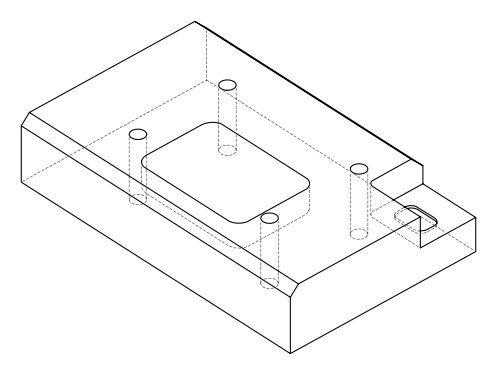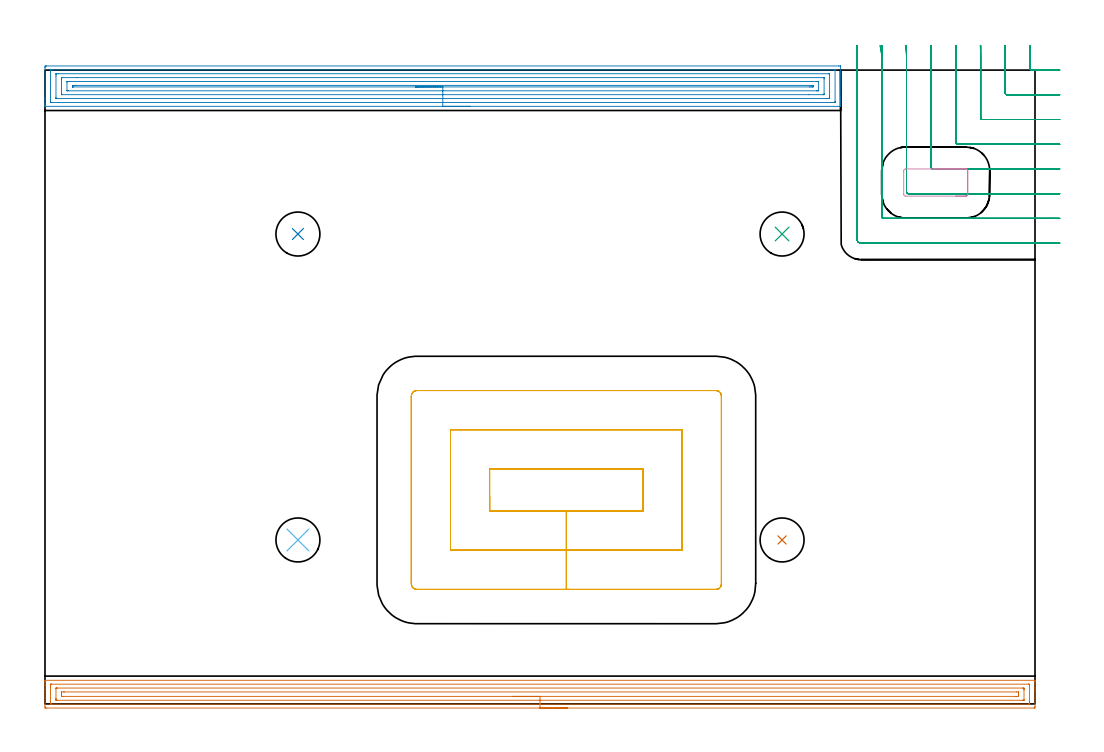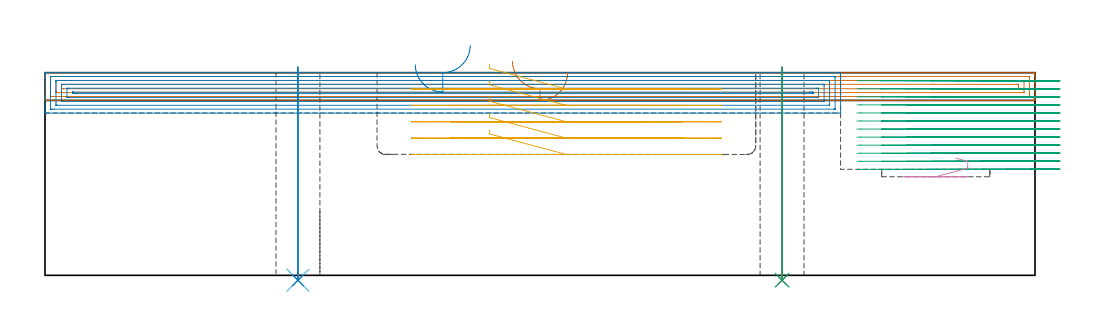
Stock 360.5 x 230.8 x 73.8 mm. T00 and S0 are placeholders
(PLAN: 9 operations, 4 tool changes, 54.2 min)
(1 AREA_MILL | FG_CHAMFER_SURFACE | UGT0205_001 | 11.76 min | 18374 mm3)
(2 AREA_MILL_1 | FG_CHAMFER_SURFACE_1 | UGT0205_001 | 14.11 min | 32087 mm3)
(3 MILL_CORNER_NOTCH_RECTANGULAR | CORNER_NOTCH_RECTANGULAR | NXT0201_011 | Follow Part, ap 3, ae 75% | 18.12 min | 170795 mm3)
(4 MILL_RECTANGULAR_POCKET | POCKET_RECTANGULAR_STRAIGHT | UGT0201_008 | Follow Part, ap 4, ae 75% | 0.25 min | 2556 mm3)
(5 MILL_RECTANGULAR_POCKET_1 | POCKET_RECTANGULAR_STRAIGHT_1 | NXT0201_007 | Follow Part, ap 6.25, ae 75% | 8.67 min | 393928 mm3)
(6 INDEXABLE_INSERT_DRILL_THROUGH_HOLE_FROM_SOLID | STEP1HOLE | NXT0302_003 | 0.31 min | 14790 mm3)
(7 INDEXABLE_INSERT_DRILL_THROUGH_HOLE_FROM_SOLID_1 | STEP1HOLE_1 | NXT0302_003 | 0.31 min | 14820 mm3)
(8 INDEXABLE_INSERT_DRILL_THROUGH_HOLE_FROM_SOLID_2 | STEP1HOLE_2 | NXT0302_003 | 0.31 min | 14806 mm3)
(9 INDEXABLE_INSERT_DRILL_THROUGH_HOLE_FROM_SOLID_3 | STEP1HOLE_3 | NXT0302_003 | 0.31 min | 14819 mm3)
(TOOL UGT0205_001 | Chamfer Mill 20 x 3 x 45 deg. | D20 FL50 Z2)
(TOOL NXT0201_011 | ENDMILL 12mm [2P460-1200-NA 1630] | D12 FL38 Z6)
(TOOL UGT0201_008 | End Mill 16 mm | D16 FL32 Z4)
(TOOL NXT0201_007 | ENDMILL 25mm [R216.25-25050GCK54P 1620] | D25 R3 FL54 Z5)
(TOOL NXT0302_003 | Index. Insert Drill 16mm [880-D1600L20-05] | D16 PA176 FL80 Z2)
(OP 1 AREA_MILL)
G17 G21 G94 G90
T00 M6
G54
G17 G0 G90 X190.25 Y-1.5 S1061 M3
G43 Z83.8 H0
Z73.7
G94 G1 X190.212 Z72.828 F250.
X190.098 Z71.964
X189.909 Z71.112
X189.647 Z70.28
X189.313 Z69.474
X188.91 Z68.7
X188.442 Z67.964
X187.91 Z67.272
X187.321 Z66.629
X186.678 Z66.04
X185.986 Z65.508
X185.25 Z65.04
X184.476 Z64.637
X183.67 Z64.303
X182.838 Z64.041
X181.986 Z63.852
X181.122 Z63.738
X180.25 Z63.7
X0.622
X0.035 Y-1.494 Z63.704
X0.007 Y-1.492 Z63.706
X0.003 Y-0.908 Z64.29
X0. Y-0.287 Z64.911
Y5.333 Z70.528
Y6.766 Z71.962
Y7.116 Z72.311
Y7.817 Z73.017
Y8.134 Z73.334
X0.007 Y8.545 Z73.736
X0.01 Y8.597 Z73.788
X0.176 Y8.6 Z73.8
X360.324
X360.49 Y8.597 Z73.788
X360.493 Y8.545 Z73.736
X360.5 Y8.134 Z73.334
Y7.817 Z73.016
Y7.116 Z72.311
Y5.874 Z71.071
Y5.333 Z70.528
Y4.712 Z69.908
Y-0.908 Z64.29
X360.498 Y-1.18 Z64.017
X360.49 Y-1.492 Z63.706
X360.178 Y-1.499 Z63.699
X180.25 Y-1.5 Z63.7
Y-0.086 Z65.114
X2.41 Y-0.085 Z65.115
X2.34 Y-0.084 Z65.116
X2.201 Y-0.079 Z65.121
X2.01 Y-0.068 Z65.132
X2.008 Y-0.016 Z65.184
X2.001 Y0.391 Z65.591
X2. Y6.225 Z71.425
Y6.633 Z71.833
X2.004 Y7.116 Z72.316
X2.007 Y7.166 Z72.366
X2.008 Y7.174 Z72.374
X2.039 Y7.179 Z72.379
X2.131 Y7.182 Z72.382
X2.27 Y7.185 Z72.385
X2.34 Y7.186 Z72.386
X358.09 Y7.185 Z72.385
X358.16 Y7.184 Z72.384
X358.299 Y7.179 Z72.379
X358.49 Y7.168 Z72.368
X358.492 Y7.116 Z72.316
X358.499 Y6.709 Z71.909
X358.5 Y0.875 Z66.075
Y0.467 Z65.667
X358.496 Y-0.016 Z65.184
X358.493 Y-0.066 Z65.134
X358.492 Y-0.074 Z65.126
X358.461 Y-0.079 Z65.121
X358.37 Y-0.082 Z65.118
X358.23 Y-0.085 Z65.115
X358.16 Y-0.086 Z65.114
X180.25
Y1.328 Z66.528
X4.636 Y1.329 Z66.529
X4.197 Y1.332 Z66.532
X4.052 Y1.335 Z66.535
X4.01 Y1.34 Z66.54
X4.005 Y1.439 Z66.639
X4.002 Y1.57 Z66.77
X4. Y1.767 Z66.967
Y1.964 Z67.164
X4.001 Y5.528 Z70.728
X4.01 Y5.726 Z70.926
X4.014 Y5.766 Z70.966
X4.033 Y5.768 Z70.968
X4.087 Y5.77 Z70.97
X4.197 Y5.771 Z70.971
X4.651 Y5.772 Z70.972
X355.864 Y5.771 Z70.971
X356.303 Y5.768 Z70.968
X356.448 Y5.765 Z70.965
X356.49 Y5.76 Z70.96
X356.495 Y5.661 Z70.861
X356.498 Y5.53 Z70.73
X356.5 Y5.333 Z70.533
Y5.136 Z70.336
X356.499 Y1.572 Z66.772
X356.49 Y1.374 Z66.574
X356.486 Y1.334 Z66.534
X356.467 Y1.332 Z66.532
X356.413 Y1.33 Z66.53
X356.303 Y1.329 Z66.529
X355.849 Y1.328 Z66.528
X180.25
Y2.743 Z67.943
X6.794
X6.058 Y2.748 Z67.948
X6.02 Y2.749 Z67.949
X6.01 Y2.785 Z67.985
X6.005 Y2.891 Z68.091
X6.002 Y3.106 Z68.306
X6. Y3.535 Z68.735
X6.002 Y3.988 Z69.188
X6.006 Y4.207 Z69.407
X6.01 Y4.315 Z69.515
X6.023 Y4.351 Z69.551
X6.074 Y4.353 Z69.553
X6.878 Y4.357 Z69.557
X6.963
X353.707
X354.442 Y4.352 Z69.552
X354.48 Y4.351 Z69.551
X354.49 Y4.315 Z69.515
X354.495 Y4.209 Z69.409
X354.498 Y3.994 Z69.194
X354.5 Y3.566 Z68.766
X354.498 Y3.112 Z68.312
X354.494 Y2.893 Z68.093
X354.49 Y2.785 Z67.985
X354.477 Y2.749 Z67.949
X354.427 Y2.747 Z67.947
X353.622 Y2.743 Z67.943
X353.537
X180.25
X179.378 Z67.981
X178.514 Z68.095
X177.662 Z68.283
X176.83 Z68.546
X176.024 Z68.88
X175.25 Z69.282
X174.514 Z69.751
X173.822 Z70.282
X173.179 Z70.872
X172.59 Z71.515
X172.058 Z72.207
X171.59 Z72.943
X171.187 Z73.716
X170.853 Z74.522
X170.591 Z75.354
X170.402 Z76.206
X170.288 Z77.071
X170.25 Z77.943
G0 Z83.8
M5
M2
(OP 2 AREA_MILL_1)
G17 G21 G94 G90
T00 M6
G54
G17 G0 G90 X154.85 Y217.6 S1061 M3
G43 Z83.8 H0
G94 G1 X154.812 Z82.928 F250.
X154.698 Z82.063
X154.509 Z81.212
X154.247 Z80.38
X153.913 Z79.574
X153.51 Z78.8
X153.041 Z78.064
X152.51 Z77.372
X151.921 Z76.729
X151.278 Z76.139
X150.586 Z75.608
X149.85 Z75.14
X149.076 Z74.737
X148.27 Z74.403
X147.438 Z74.141
X146.586 Z73.952
X145.722 Z73.838
X144.85 Z73.8
X0.168
X0.01 Y217.602 Z73.788
X0.003 Y217.731 Z73.661
X0. Y217.866 Z73.533
Y218.171 Z73.229
Y218.829 Z72.566
Y220.032 Z71.365
Y220.578 Z70.816
Y231.673 Z59.724
X0.004 Y231.946 Z59.451
X0.01 Y232.293 Z59.104
X0.256 Y232.297 Z59.102
X0.614 Y232.3 Z59.1
X289.085
X289.623 Y232.295 Z59.103
X289.69 Y232.292 Z59.106
X289.7 Y232.219 Z59.179
Y220.578 Z70.816
Y220.032 Z71.365
Y219.703 Z71.693
Y219.157 Z72.239
Y218.829 Z72.566
Y218.171 Z73.229
Y217.866 Z73.533
X289.697 Y217.731 Z73.661
X289.69 Y217.602 Z73.788
X289.532 Y217.6 Z73.8
X144.85
Y219.014 Z72.386
X2.401 Y219.015 Z72.385
X2.209 Y219.016 Z72.384
X2.052 Y219.019 Z72.381
X2.019 Y219.021 Z72.379
X2.01 Y219.038 Z72.362
X2.007 Y219.067 Z72.333
X2.001 Y219.22 Z72.18
Y230.589 Z60.811
X2.004 Y230.72 Z60.68
X2.009 Y230.824 Z60.576
X2.014 Y230.879 Z60.521
X2.05 Y230.88 Z60.52
X2.401 Y230.884 Z60.516
X2.591 Y230.885 Z60.515
X3.294 Y230.886 Z60.514
X287.299 Y230.885 Z60.515
X287.49 Y230.884 Z60.516
X287.648 Y230.881 Z60.519
X287.681 Y230.879 Z60.521
X287.69 Y230.862 Z60.538
X287.693 Y230.833 Z60.567
X287.699 Y230.68 Z60.72
Y219.311 Z72.089
X287.696 Y219.18 Z72.22
X287.69 Y219.076 Z72.324
X287.685 Y219.021 Z72.379
X287.65 Y219.02 Z72.38
X287.299 Y219.016 Z72.384
X287.109 Y219.015 Z72.385
X286.406 Y219.014 Z72.386
X144.85
Y220.428 Z70.972
X4.338 Y220.429 Z70.971
X4.187 Y220.431 Z70.969
X4.036 Y220.435 Z70.965
X4.009 Y220.441 Z70.959
X4.005 Y220.468 Z70.932
X4.002 Y220.517 Z70.883
X4. Y220.578 Z70.822
Y220.761 Z70.639
Y228.631 Z62.769
X4.003 Y229.322 Z62.078
X4.006 Y229.414 Z61.986
X4.01 Y229.455 Z61.945
X4.041 Y229.466 Z61.934
X4.187 Y229.468 Z61.932
X4.928 Y229.471 Z61.929
X285.362
X285.513 Y229.469 Z61.931
X285.664 Y229.465 Z61.935
X285.691 Y229.459 Z61.941
X285.695 Y229.432 Z61.968
X285.698 Y229.383 Z62.017
X285.7 Y229.322 Z62.078
Y229.139 Z62.261
Y221.269 Z70.131
X285.697 Y220.578 Z70.822
X285.694 Y220.486 Z70.914
X285.69 Y220.445 Z70.955
X285.659 Y220.434 Z70.966
X285.513 Y220.432 Z70.968
X284.772 Y220.429 Z70.971
X144.85 Y220.428 Z70.972
Y221.843 Z69.557
X6.137
X6.085 Y221.844 Z69.556
X6.03 Y221.847 Z69.553
X6.015 Y221.849 Z69.551
X6.01 Y221.861 Z69.539
X6.007 Y221.908 Z69.492
X6. Y222.3 Z69.1
Y227.573 Z63.827
X6.008 Y227.997 Z63.403
X6.01 Y228.044 Z63.356
X6.077 Y228.05 Z63.35
X6.207 Y228.054 Z63.346
X6.373 Y228.056 Z63.344
X11.577 Y228.057 Z63.343
X283.563
X283.615 Y228.056 Z63.344
X283.67 Y228.053 Z63.347
X283.684 Y228.051 Z63.349
X283.69 Y228.039 Z63.361
X283.693 Y227.992 Z63.408
X283.7 Y227.6 Z63.8
Y222.327 Z69.073
X283.692 Y221.903 Z69.497
X283.69 Y221.856 Z69.544
X283.623 Y221.85 Z69.55
X283.493 Y221.846 Z69.554
X283.327 Y221.844 Z69.556
X278.135 Y221.843 Z69.557
X144.85
Y223.257 Z68.143
X8.595
X8.221 Y223.258 Z68.142
X8.034 Y223.261 Z68.139
X8.016 Y223.263 Z68.137
X8.01 Y223.272 Z68.128
X8.004 Y223.306 Z68.094
X8.001 Y223.356 Z68.044
X8. Y226.463 Z64.937
X8.002 Y226.555 Z64.845
X8.006 Y226.61 Z64.79
X8.01 Y226.636 Z64.764
X8.027 Y226.637 Z64.763
X8.234 Y226.641 Z64.759
X8.652 Y226.643 Z64.757
X8.709
X281.105
X281.479 Y226.642 Z64.758
X281.666 Y226.639 Z64.761
X281.684 Y226.637 Z64.763
X281.69 Y226.628 Z64.772
X281.696 Y226.594 Z64.806
X281.699 Y226.544 Z64.856
X281.7 Y223.437 Z67.963
X281.698 Y223.346 Z68.054
X281.694 Y223.29 Z68.11
X281.69 Y223.264 Z68.136
X281.673 Y223.263 Z68.137
X281.466 Y223.259 Z68.141
X281.048 Y223.257 Z68.143
X280.991
X144.85
Y224.671 Z66.729
X10.439
X10.154 Y224.672 Z66.728
X10.073 Y224.674 Z66.726
X10.024 Y224.678 Z66.722
X10.01 Y224.68 Z66.72
X10.008 Y224.693 Z66.707
X10.003 Y224.807 Z66.593
Y224.95 Z66.45
X10.007 Y225.164 Z66.236
X10.01 Y225.213 Z66.187
X10.06 Y225.222 Z66.178
X10.158 Y225.225 Z66.175
X10.439 Y225.227 Z66.173
X11.047 Y225.229 Z66.171
X11.332
X279.261
X279.546 Y225.228 Z66.172
X279.627 Y225.226 Z66.174
X279.675 Y225.222 Z66.178
X279.69 Y225.22 Z66.18
X279.692 Y225.207 Z66.193
X279.697 Y225.093 Z66.307
Y224.95 Z66.45
X279.692 Y224.736 Z66.664
X279.69 Y224.687 Z66.713
X279.64 Y224.678 Z66.722
X279.542 Y224.675 Z66.725
X279.261 Y224.673 Z66.727
X278.653 Y224.671 Z66.729
X278.368
X144.85
X143.978 Z66.767
X143.113 Z66.881
X142.262 Z67.07
X141.43 Z67.332
X140.624 Z67.666
X139.85 Z68.069
X139.114 Z68.537
X138.422 Z69.068
X137.779 Z69.658
X137.19 Z70.301
X136.658 Z70.993
X136.19 Z71.729
X135.787 Z72.503
X135.453 Z73.309
X135.191 Z74.141
X135.002 Z74.992
X134.888 Z75.857
X134.85 Z76.729
G0 Z83.8
M5
M2
(OP 3 MILL_CORNER_NOTCH_RECTANGULAR)
G17 G21 G94 G90
T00 M6
G54
G17 G0 G90 X358.609 Y239.799 S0 M3
G43 Z83.8 H1
Z70.867
G94 G1 X358.681 Y236.8 F250.
G2 X358.7 Y235.272 R63. F500.
G1 Y231.395
G3 X359.295 Y230.8 R0.6
G1 X366.5
X369.5 F250.
G0 Z83.8
X349.594 Y239.799
Z70.867
G1 X349.678 Y236.8
G2 X349.7 Y235.272 R54. F500.
G1 Y222.395
G3 X350.295 Y221.8 R0.6
G1 X366.5
X369.5 F250.
G0 Z83.8
X340.572 Y239.798
Z70.867
G1 X340.674 Y236.8
G2 X340.7 Y235.272 R45. F500.
G1 Y213.396
G3 X341.296 Y212.8 R0.6
G1 X366.5
X369.5 F250.
G0 Z83.8
X331.54 Y239.797
Z70.867
G1 X331.668 Y236.8
G2 X331.7 Y235.272 R36. F500.
G1 Y204.396
G3 X332.296 Y203.8 R0.6
G1 X366.5
X369.5 F250.
G0 Z83.8
X322.487 Y239.795
Z70.867
G1 X322.657 Y236.8
G2 X322.7 Y235.272 R27. F500.
G1 Y195.396
G3 X323.296 Y194.8 R0.6
G1 X366.5
X369.5 F250.
G0 Z83.8
X313.38 Y239.789
Z70.867
G1 X313.635 Y236.8
G2 X313.7 Y235.272 R18. F500.
G1 Y186.396
G3 X314.296 Y185.8 R0.6
G1 X366.5
X369.5 F250.
G0 Z83.8
X304.06 Y239.756
Z70.867
G1 X304.569 Y236.8
G2 X304.7 Y235.272 R9. F500.
G1 Y177.397
G3 X305.297 Y176.8 R0.6
G1 X366.5
X369.5 F250.
G0 Z83.8
X295.7 Y238.272
Z70.867
G1 Y235.272
Y169.2 F500.
G3 X297.1 Y167.8 R1.4
G1 X366.5
X369.5 F250.
G0 Z83.8
X358.612 Y239.799
Z67.933
G1 X358.683 Y236.8
G2 X358.7 Y235.323 R63. F500.
G1 Y231.395
G3 X359.295 Y230.8 R0.6
G1 X366.5
X369.5 F250.
G0 Z83.8
X349.598 Y239.799
Z67.933
G1 X349.68 Y236.8
G2 X349.7 Y235.323 R54. F500.
G1 Y222.395
G3 X350.295 Y221.8 R0.6
G1 X366.5
X369.5 F250.
G0 Z83.8
X340.577 Y239.798
Z67.933
G1 X340.676 Y236.8
G2 X340.7 Y235.323 R45. F500.
G1 Y213.396
G3 X341.296 Y212.8 R0.6
G1 X366.5
X369.5 F250.
G0 Z83.8
X331.547 Y239.797
Z67.933
G1 X331.67 Y236.8
G2 X331.7 Y235.323 R36. F500.
G1 Y204.396
G3 X332.296 Y203.8 R0.6
G1 X366.5
X369.5 F250.
G0 Z83.8
X322.495 Y239.796
Z67.933
G1 X322.66 Y236.8
G2 X322.7 Y235.323 R27. F500.
G1 Y195.396
G3 X323.296 Y194.8 R0.6
G1 X366.5
X369.5 F250.
G0 Z83.8
X313.393 Y239.79
Z67.933
G1 X313.639 Y236.8
G2 X313.7 Y235.323 R18. F500.
G1 Y186.396
G3 X314.296 Y185.8 R0.6
G1 X366.5
X369.5 F250.
G0 Z83.8
X304.086 Y239.759
Z67.933
G1 X304.578 Y236.8
G2 X304.7 Y235.323 R9. F500.
G1 Y177.397
G3 X305.297 Y176.8 R0.6
G1 X366.5
X369.5 F250.
G0 Z83.8
X295.7 Y238.323
Z67.933
G1 Y235.323
Y169.2 F500.
G3 X297.1 Y167.8 R1.4
G1 X366.5
X369.5 F250.
G0 Z83.8
X358.694 Y239.8
Z65.
G1 X358.7 Y236.8
Y236.672 F500.
Y231.395
G3 X359.295 Y230.8 R0.6
G1 X366.5
X369.5 F250.
G0 Z83.8
X349.693 Y239.8
Z65.
G1 X349.7 Y236.8
Y236.672 F500.
Y222.395
G3 X350.295 Y221.8 R0.6
G1 X366.5
X369.5 F250.
G0 Z83.8
X340.691 Y239.8
Z65.
G1 X340.7 Y236.8
Y236.672 F500.
Y213.396
G3 X341.296 Y212.8 R0.6
G1 X366.5
X369.5 F250.
G0 Z83.8
X331.689 Y239.8
Z65.
G1 X331.7 Y236.8
Y236.672 F500.
Y204.396
G3 X332.296 Y203.8 R0.6
G1 X366.5
X369.5 F250.
G0 Z83.8
X322.685 Y239.8
Z65.
G1 X322.7 Y236.8
Y236.672 F500.
Y195.396
G3 X323.296 Y194.8 R0.6
G1 X366.5
X369.5 F250.
G0 Z83.8
X313.678 Y239.8
Z65.
G1 X313.7 Y236.8
Y236.672 F500.
Y186.396
G3 X314.296 Y185.8 R0.6
G1 X366.5
X369.5 F250.
G0 Z83.8
X304.656 Y239.8
Z65.
G1 X304.699 Y236.8
X304.7 Y236.672 F500.
Y177.397
G3 X305.297 Y176.8 R0.6
G1 X366.5
X369.5 F250.
G0 Z83.8
X295.7 Y239.672
Z65.
G1 Y236.672
Y169.2 F500.
G3 X297.1 Y167.8 R1.4
G1 X366.5
X369.5 F250.
G0 Z83.8
X358.7 Y239.8
Z62.067
G1 Y236.8
Y231.395 F500.
G3 X359.295 Y230.8 R0.6
G1 X366.5
X369.5 F250.
G0 Z83.8
X349.7 Y239.8
Z62.067
G1 Y236.8
Y222.395 F500.
G3 X350.295 Y221.8 R0.6
G1 X366.5
X369.5 F250.
G0 Z83.8
X340.7 Y239.8
Z62.067
G1 Y236.8
Y213.396 F500.
G3 X341.296 Y212.8 R0.6
G1 X366.5
X369.5 F250.
G0 Z83.8
X331.7 Y239.8
Z62.067
G1 Y236.8
Y204.396 F500.
G3 X332.296 Y203.8 R0.6
G1 X366.5
X369.5 F250.
G0 Z83.8
X322.7 Y239.8
Z62.067
G1 Y236.8
Y195.396 F500.
G3 X323.296 Y194.8 R0.6
G1 X366.5
X369.5 F250.
G0 Z83.8
X313.7 Y239.8
Z62.067
G1 Y236.8
Y186.396 F500.
G3 X314.296 Y185.8 R0.6
G1 X366.5
X369.5 F250.
G0 Z83.8
X304.7 Y239.8
Z62.067
G1 Y236.8
Y177.397 F500.
G3 X305.297 Y176.8 R0.6
G1 X366.5
X369.5 F250.
G0 Z83.8
X295.7 Y239.8
Z62.067
G1 Y236.8
Y169.2 F500.
G3 X297.1 Y167.8 R1.4
G1 X366.5
X369.5 F250.
G0 Z83.8
X358.7 Y239.8
Z59.133
G1 Y236.8
Y231.395 F500.
G3 X359.295 Y230.8 R0.6
G1 X366.5
X369.5 F250.
G0 Z83.8
X349.7 Y239.8
Z59.133
G1 Y236.8
Y222.395 F500.
G3 X350.295 Y221.8 R0.6
G1 X366.5
X369.5 F250.
G0 Z83.8
X340.7 Y239.8
Z59.133
G1 Y236.8
Y213.396 F500.
G3 X341.296 Y212.8 R0.6
G1 X366.5
X369.5 F250.
G0 Z83.8
X331.7 Y239.8
Z59.133
G1 Y236.8
Y204.396 F500.
G3 X332.296 Y203.8 R0.6
G1 X366.5
X369.5 F250.
G0 Z83.8
X322.7 Y239.8
Z59.133
G1 Y236.8
Y195.396 F500.
G3 X323.296 Y194.8 R0.6
G1 X366.5
X369.5 F250.
G0 Z83.8
X313.7 Y239.8
Z59.133
G1 Y236.8
Y186.396 F500.
G3 X314.296 Y185.8 R0.6
G1 X366.5
X369.5 F250.
G0 Z83.8
X304.7 Y239.8
Z59.133
G1 Y236.8
Y177.397 F500.
G3 X305.297 Y176.8 R0.6
G1 X366.5
X369.5 F250.
G0 Z83.8
X295.7 Y239.8
Z59.133
G1 Y236.8
Y169.2 F500.
G3 X297.1 Y167.8 R1.4
G1 X366.5
X369.5 F250.
G0 Z83.8
X358.7 Y239.8
Z56.2
G1 Y236.8
Y231.395 F500.
G3 X359.295 Y230.8 R0.6
G1 X366.5
X369.5 F250.
G0 Z83.8
X349.7 Y239.8
Z56.2
G1 Y236.8
Y222.395 F500.
G3 X350.295 Y221.8 R0.6
G1 X366.5
X369.5 F250.
G0 Z83.8
X340.7 Y239.8
Z56.2
G1 Y236.8
Y213.396 F500.
G3 X341.296 Y212.8 R0.6
G1 X366.5
X369.5 F250.
G0 Z83.8
X331.7 Y239.8
Z56.2
G1 Y236.8
Y204.396 F500.
G3 X332.296 Y203.8 R0.6
G1 X366.5
X369.5 F250.
G0 Z83.8
X322.7 Y239.8
Z56.2
G1 Y236.8
Y195.396 F500.
G3 X323.296 Y194.8 R0.6
G1 X366.5
X369.5 F250.
G0 Z83.8
X313.7 Y239.8
Z56.2
G1 Y236.8
Y186.396 F500.
G3 X314.296 Y185.8 R0.6
G1 X366.5
X369.5 F250.
G0 Z83.8
X304.7 Y239.8
Z56.2
G1 Y236.8
Y177.397 F500.
G3 X305.297 Y176.8 R0.6
G1 X366.5
X369.5 F250.
G0 Z83.8
X295.7 Y239.8
Z56.2
G1 Y236.8
Y169.2 F500.
G3 X297.1 Y167.8 R1.4
G1 X366.5
X369.5 F250.
G0 Z83.8
X358.7 Y239.8
Z53.267
G1 Y236.8
Y231.395 F500.
G3 X359.295 Y230.8 R0.6
G1 X366.5
X369.5 F250.
G0 Z83.8
X349.7 Y239.8
Z53.267
G1 Y236.8
Y222.395 F500.
G3 X350.295 Y221.8 R0.6
G1 X366.5
X369.5 F250.
G0 Z83.8
X340.7 Y239.8
Z53.267
G1 Y236.8
Y213.396 F500.
G3 X341.296 Y212.8 R0.6
G1 X366.5
X369.5 F250.
G0 Z83.8
X331.7 Y239.8
Z53.267
G1 Y236.8
Y204.396 F500.
G3 X332.296 Y203.8 R0.6
G1 X366.5
X369.5 F250.
G0 Z83.8
X322.7 Y239.8
Z53.267
G1 Y236.8
Y195.396 F500.
G3 X323.296 Y194.8 R0.6
G1 X366.5
X369.5 F250.
G0 Z83.8
X313.7 Y239.8
Z53.267
G1 Y236.8
Y186.396 F500.
G3 X314.296 Y185.8 R0.6
G1 X366.5
X369.5 F250.
G0 Z83.8
X304.7 Y239.8
Z53.267
G1 Y236.8
Y177.397 F500.
G3 X305.297 Y176.8 R0.6
G1 X366.5
X369.5 F250.
G0 Z83.8
X295.7 Y239.8
Z53.267
G1 Y236.8
Y169.2 F500.
G3 X297.1 Y167.8 R1.4
G1 X366.5
X369.5 F250.
G0 Z83.8
X358.7 Y239.8
Z50.333
G1 Y236.8
Y231.395 F500.
G3 X359.295 Y230.8 R0.6
G1 X366.5
X369.5 F250.
G0 Z83.8
X349.7 Y239.8
Z50.333
G1 Y236.8
Y222.395 F500.
G3 X350.295 Y221.8 R0.6
G1 X366.5
X369.5 F250.
G0 Z83.8
X340.7 Y239.8
Z50.333
G1 Y236.8
Y213.396 F500.
G3 X341.296 Y212.8 R0.6
G1 X366.5
X369.5 F250.
G0 Z83.8
X331.7 Y239.8
Z50.333
G1 Y236.8
Y204.396 F500.
G3 X332.296 Y203.8 R0.6
G1 X366.5
X369.5 F250.
G0 Z83.8
X322.7 Y239.8
Z50.333
G1 Y236.8
Y195.396 F500.
G3 X323.296 Y194.8 R0.6
G1 X366.5
X369.5 F250.
G0 Z83.8
X313.7 Y239.8
Z50.333
G1 Y236.8
Y186.396 F500.
G3 X314.296 Y185.8 R0.6
G1 X366.5
X369.5 F250.
G0 Z83.8
X304.7 Y239.8
Z50.333
G1 Y236.8
Y177.397 F500.
G3 X305.297 Y176.8 R0.6
G1 X366.5
X369.5 F250.
G0 Z83.8
X295.7 Y239.8
Z50.333
G1 Y236.8
Y169.2 F500.
G3 X297.1 Y167.8 R1.4
G1 X366.5
X369.5 F250.
G0 Z83.8
X358.7 Y239.8
Z47.4
G1 Y236.8
Y231.395 F500.
G3 X359.295 Y230.8 R0.6
G1 X366.5
X369.5 F250.
G0 Z83.8
X349.7 Y239.8
Z47.4
G1 Y236.8
Y222.395 F500.
G3 X350.295 Y221.8 R0.6
G1 X366.5
X369.5 F250.
G0 Z83.8
X340.7 Y239.8
Z47.4
G1 Y236.8
Y213.396 F500.
G3 X341.296 Y212.8 R0.6
G1 X366.5
X369.5 F250.
G0 Z83.8
X331.7 Y239.8
Z47.4
G1 Y236.8
Y204.396 F500.
G3 X332.296 Y203.8 R0.6
G1 X366.5
X369.5 F250.
G0 Z83.8
X322.7 Y239.8
Z47.4
G1 Y236.8
Y195.396 F500.
G3 X323.296 Y194.8 R0.6
G1 X366.5
X369.5 F250.
G0 Z83.8
X313.7 Y239.8
Z47.4
G1 Y236.8
Y186.396 F500.
G3 X314.296 Y185.8 R0.6
G1 X366.5
X369.5 F250.
G0 Z83.8
X304.7 Y239.8
Z47.4
G1 Y236.8
Y177.397 F500.
G3 X305.297 Y176.8 R0.6
G1 X366.5
X369.5 F250.
G0 Z83.8
X295.7 Y239.8
Z47.4
G1 Y236.8
Y169.2 F500.
G3 X297.1 Y167.8 R1.4
G1 X366.5
X369.5 F250.
G0 Z83.8
X358.7 Y239.8
Z44.467
G1 Y236.8
Y231.395 F500.
G3 X359.295 Y230.8 R0.6
G1 X366.5
X369.5 F250.
G0 Z83.8
X349.7 Y239.8
Z44.467
G1 Y236.8
Y222.395 F500.
G3 X350.295 Y221.8 R0.6
G1 X366.5
X369.5 F250.
G0 Z83.8
X340.7 Y239.8
Z44.467
G1 Y236.8
Y213.396 F500.
G3 X341.296 Y212.8 R0.6
G1 X366.5
X369.5 F250.
G0 Z83.8
X331.7 Y239.8
Z44.467
G1 Y236.8
Y204.396 F500.
G3 X332.296 Y203.8 R0.6
G1 X366.5
X369.5 F250.
G0 Z83.8
X322.7 Y239.8
Z44.467
G1 Y236.8
Y195.396 F500.
G3 X323.296 Y194.8 R0.6
G1 X366.5
X369.5 F250.
G0 Z83.8
X313.7 Y239.8
Z44.467
G1 Y236.8
Y186.396 F500.
G3 X314.296 Y185.8 R0.6
G1 X366.5
X369.5 F250.
G0 Z83.8
X304.7 Y239.8
Z44.467
G1 Y236.8
Y177.397 F500.
G3 X305.297 Y176.8 R0.6
G1 X366.5
X369.5 F250.
G0 Z83.8
X295.7 Y239.8
Z44.467
G1 Y236.8
Y169.2 F500.
G3 X297.1 Y167.8 R1.4
G1 X366.5
X369.5 F250.
G0 Z83.8
X358.7 Y239.8
Z41.533
G1 Y236.8
Y231.395 F500.
G3 X359.295 Y230.8 R0.6
G1 X366.5
X369.5 F250.
G0 Z83.8
X349.7 Y239.8
Z41.533
G1 Y236.8
Y222.395 F500.
G3 X350.295 Y221.8 R0.6
G1 X366.5
X369.5 F250.
G0 Z83.8
X340.7 Y239.8
Z41.533
G1 Y236.8
Y213.396 F500.
G3 X341.296 Y212.8 R0.6
G1 X366.5
X369.5 F250.
G0 Z83.8
X331.7 Y239.8
Z41.533
G1 Y236.8
Y204.396 F500.
G3 X332.296 Y203.8 R0.6
G1 X366.5
X369.5 F250.
G0 Z83.8
X322.7 Y239.8
Z41.533
G1 Y236.8
Y195.396 F500.
G3 X323.296 Y194.8 R0.6
G1 X366.5
X369.5 F250.
G0 Z83.8
X313.7 Y239.8
Z41.533
G1 Y236.8
Y186.396 F500.
G3 X314.296 Y185.8 R0.6
G1 X366.5
X369.5 F250.
G0 Z83.8
X304.7 Y239.8
Z41.533
G1 Y236.8
Y177.397 F500.
G3 X305.297 Y176.8 R0.6
G1 X366.5
X369.5 F250.
G0 Z83.8
X295.7 Y239.8
Z41.533
G1 Y236.8
Y169.2 F500.
G3 X297.1 Y167.8 R1.4
G1 X366.5
X369.5 F250.
G0 Z83.8
X358.7 Y239.8
Z38.6
G1 Y236.8
Y231.395 F500.
G3 X359.295 Y230.8 R0.6
G1 X366.5
X369.5 F250.
G0 Z83.8
X349.7 Y239.8
Z38.6
G1 Y236.8
Y222.395 F500.
G3 X350.295 Y221.8 R0.6
G1 X366.5
X369.5 F250.
G0 Z83.8
X340.7 Y239.8
Z38.6
G1 Y236.8
Y213.396 F500.
G3 X341.296 Y212.8 R0.6
G1 X366.5
X369.5 F250.
G0 Z83.8
X331.7 Y239.8
Z38.6
G1 Y236.8
Y204.396 F500.
G3 X332.296 Y203.8 R0.6
G1 X366.5
X369.5 F250.
G0 Z83.8
X322.7 Y239.8
Z38.6
G1 Y236.8
Y195.396 F500.
G3 X323.296 Y194.8 R0.6
G1 X366.5
X369.5 F250.
G0 Z83.8
X313.7 Y239.8
Z38.6
G1 Y236.8
Y186.396 F500.
G3 X314.296 Y185.8 R0.6
G1 X366.5
X369.5 F250.
G0 Z83.8
X304.7 Y239.8
Z38.6
G1 Y236.8
Y177.397 F500.
G3 X305.297 Y176.8 R0.6
G1 X366.5
X369.5 F250.
G0 Z83.8
X295.7 Y239.8
Z38.6
G1 Y236.8
Y169.2 F500.
G3 X297.1 Y167.8 R1.4
G1 X366.5
X369.5 F250.
G0 Z83.8
M5
M2
(OP 4 MILL_RECTANGULAR_POCKET)
G17 G21 G94 G90
T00 M6
G54
G17 G0 G90 X331.615 Y184.9 S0 M3
G43 Z83.8 H0
Z42.69
G94 G1 X335.3 Z41.703 F250.
X335.384 Z41.68
X335.608 Y184.966 Z41.617
X335.799 Y185.101 Z41.555
X335.934 Y185.292 Z41.492
X336. Y185.516 Z41.43
Y194.184 Z39.107
X335.934 Y194.408 Z39.044
X335.799 Y194.599 Z38.982
X335.608 Y194.734 Z38.919
X335.384 Y194.8 Z38.857
X335.3 Z38.834
X324.35 Z35.9
X313.4 F500.
G3 X312.7 Y194.1 R0.7
G1 Y185.6
G3 X313.4 Y184.9 R0.7
G1 X335.3
G3 X336. Y185.6 R0.7
G1 Y194.1
G3 X335.3 Y194.8 R0.7
G1 X324.35
X323.35
G0 Z83.8
M5
M2
(OP 5 MILL_RECTANGULAR_POCKET_1)
G17 G21 G94 G90
T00 M6
G54
G17 G0 G90 X161.9 Y75.689 S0 M3
G43 Z83.8 H1
Z76.8
G94 G1 Y70.2 Z75.329 F250.
X189.85 Z67.84
X217.8 F500.
Y85.6
X161.9
Y70.2
X189.85
Y55.95
X232.05
Y99.85
X147.65
Y55.95
X189.85
Y41.7
X244.3
G3 X246.3 Y43.7 R2.
G1 Y112.1
G3 X244.3 Y114.1 R2.
G1 X135.4
G3 X133.4 Y112.1 R2.
G1 Y43.7
G3 X135.4 Y41.7 R2.
G1 X189.85
X190.85
G0 X161.9 Y75.689 Z70.84
G1 Y70.2 Z69.369 F250.
X189.85 Z61.88
X217.8 F500.
Y85.6
X161.9
Y70.2
X189.85
Y55.95
X232.05
Y99.85
X147.65
Y55.95
X189.85
Y41.7
X244.3
G3 X246.3 Y43.7 R2.
G1 Y112.1
G3 X244.3 Y114.1 R2.
G1 X135.4
G3 X133.4 Y112.1 R2.
G1 Y43.7
G3 X135.4 Y41.7 R2.
G1 X189.85
X190.85
G0 X161.9 Y75.689 Z64.88
G1 Y70.2 Z63.409 F250.
X189.85 Z55.92
X217.8 F500.
Y85.6
X161.9
Y70.2
X189.85
Y55.95
X232.05
Y99.85
X147.65
Y55.95
X189.85
Y41.7
X244.3
G3 X246.3 Y43.7 R2.
G1 Y112.1
G3 X244.3 Y114.1 R2.
G1 X135.4
G3 X133.4 Y112.1 R2.
G1 Y43.7
G3 X135.4 Y41.7 R2.
G1 X189.85
X190.85
G0 X161.9 Y75.689 Z58.92
G1 Y70.2 Z57.449 F250.
X189.85 Z49.96
X217.8 F500.
Y85.6
X161.9
Y70.2
X189.85
Y55.95
X232.05
Y99.85
X147.65
Y55.95
X189.85
Y41.7
X244.3
G3 X246.3 Y43.7 R2.
G1 Y112.1
G3 X244.3 Y114.1 R2.
G1 X135.4
G3 X133.4 Y112.1 R2.
G1 Y43.7
G3 X135.4 Y41.7 R2.
G1 X189.85
X190.85
G0 X161.9 Y75.689 Z52.96
G1 Y70.2 Z51.489 F250.
X189.85 Z44.
X217.8 F500.
Y85.6
X161.9
Y70.2
X189.85
Y55.95
X232.05
Y99.85
X147.65
Y55.95
X189.85
Y41.7
X244.3
G3 X246.3 Y43.7 R2.
G1 Y112.1
G3 X244.3 Y114.1 R2.
G1 X135.4
G3 X133.4 Y112.1 R2.
G1 Y43.7
G3 X135.4 Y41.7 R2.
G1 X189.85
X190.85
G0 Z83.8
M5
M2
(OP 6 INDEXABLE_INSERT_DRILL_THROUGH_HOLE_FROM_SOLID)
G17 G21 G94 G90
T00 M6
G54
G17 G0 G90 X92.1 Y59.7 S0 M3
G43 Z83.8 H1
G94 G81 G98 Z-1.779 F250. R75.8
G80
M5
M2
(OP 7 INDEXABLE_INSERT_DRILL_THROUGH_HOLE_FROM_SOLID_1)
G17 G21 G94 G90
T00 M6
G54
G17 G0 G90 X268.4 Y59.7 S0 M3
G43 Z83.8 H1
G94 G81 G98 Z-1.779 F250. R75.8
G80
M5
M2
(OP 8 INDEXABLE_INSERT_DRILL_THROUGH_HOLE_FROM_SOLID_2)
G17 G21 G94 G90
T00 M6
G54
G17 G0 G90 X92.1 Y171.1 S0 M3
G43 Z83.8 H1
G94 G81 G98 Z-1.779 F250. R75.8
G80
M5
M2
(OP 9 INDEXABLE_INSERT_DRILL_THROUGH_HOLE_FROM_SOLID_3)
G17 G21 G94 G90
T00 M6
G54
G17 G0 G90 X268.4 Y171.1 S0 M3
G43 Z83.8 H1
G94 G81 G98 Z-1.779 F250. R75.8
G80
M5
M2
